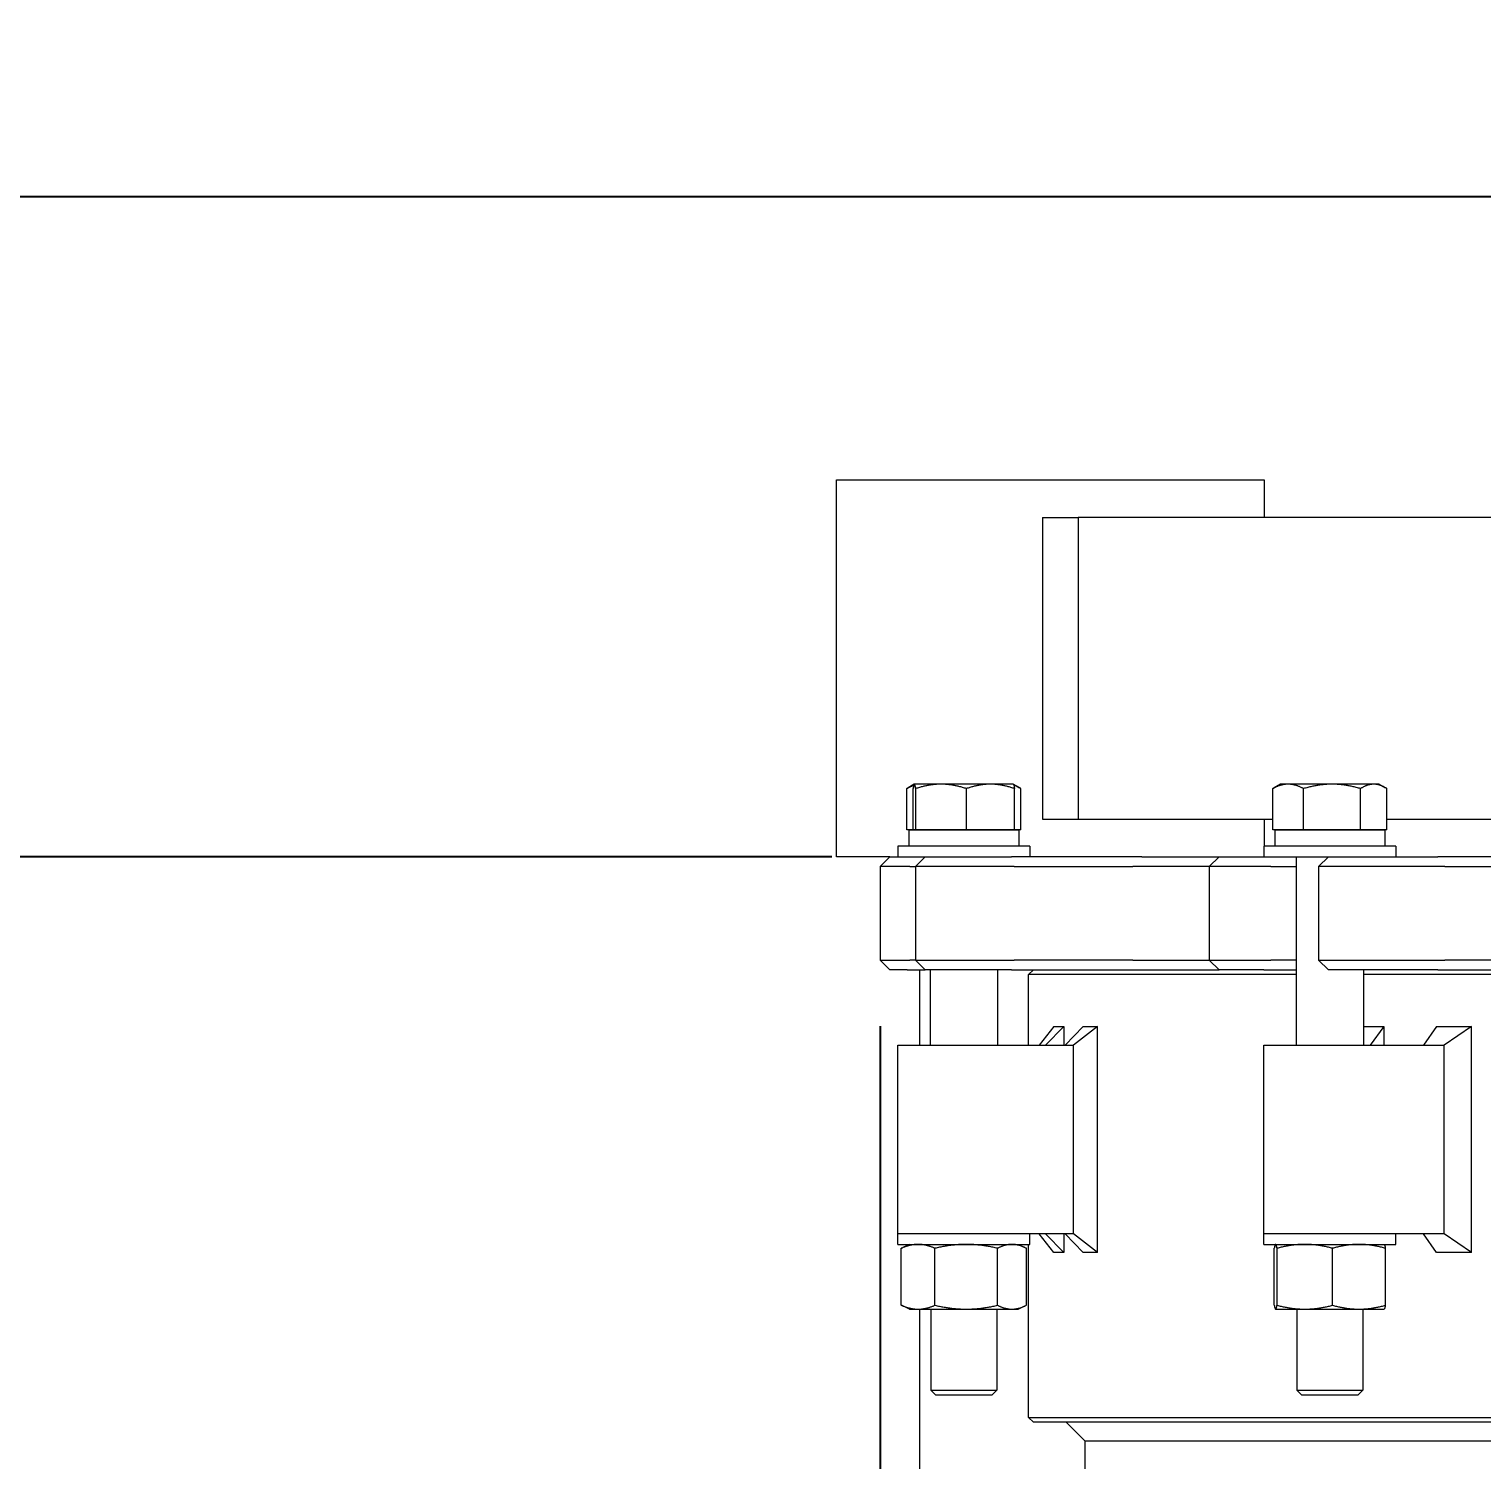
# Model space of a CAD drawing. Header units: inches. Extents: x 17 to 469, y 7 to 301.
# Drawn here: x 60.21 to 79.47, y 128.55 to 147.53 of the extents above; entities that cross this region are included whole.
import ezdxf

# ---------------------------------------------------------------- set-up
doc = ezdxf.new("R2010")
doc.units = ezdxf.units.IN
doc.header["$LTSCALE"] = 14
doc.header["$MEASUREMENT"] = 0
doc.linetypes.add('DASHED_SPACE', pattern=[0.2067, 0.1654, -0.0413])
for name, color, linetype, lineweight in [('Dimension (ANSI)', 7, 'Continuous', 25), ('Sketch Geometry (ANSI)', 7, 'Continuous', 25), ('Visible (ANSI)', 7, 'Continuous', 50)]:
    doc.layers.add(name, color=color, linetype=linetype, lineweight=lineweight)
doc.styles.add('MEMCOR Medium', font='arial.ttf')
doc.dimstyles.new('Default (ANSI)', dxfattribs={"dimscale": 14, "dimtxt": 0.15, "dimasz": 0.098425, "dimexe": 0.125, "dimexo": 0.0625, "dimgap": 0.031496, "dimtad": 0, "dimtih": 1, "dimtoh": 1, "dimdec": 4, "dimrnd": 1e-08, "dimzin": 3, "dimdsep": 46, "dimlunit": 5, "dimtxsty": 'MEMCOR Medium', "dimcen": 0.09, "dimdle": 0.393701, "dimclrd": 256, "dimclre": 256, "dimclrt": 256, "dimadec": 0, "dimazin": 1, "dimtfac": 0.8, "dimtofl": 0, "dimtmove": 0, "dimatfit": 3, "dimfxl": 1, "dimfrac": 1, "dimtolj": 1, "dimtzin": 4, "dimlwd": -1, "dimlwe": -1, "dimarcsym": 0})
doc.dimstyles.new('Default (ANSI)-01', dxfattribs={"dimscale": 14, "dimtxt": 0.15, "dimasz": 0.098425, "dimexe": 0.125, "dimexo": 0.0625, "dimgap": 0.031496, "dimtad": 0, "dimtih": 1, "dimtoh": 1, "dimdec": 4, "dimrnd": 1e-08, "dimzin": 3, "dimdsep": 46, "dimlunit": 5, "dimtxsty": 'MEMCOR Medium', "dimcen": 0.09, "dimdle": 0.393701, "dimclrd": 256, "dimclre": 256, "dimclrt": 256, "dimadec": 0, "dimazin": 1, "dimtfac": 0.8, "dimtofl": 0, "dimtmove": 0, "dimatfit": 3, "dimfxl": 1, "dimfrac": 1, "dimtolj": 1, "dimtzin": 4, "dimlwd": -1, "dimlwe": -1, "dimarcsym": 0})

# ---------------------------------------------------------------- blocks, each defined once
blk = doc.blocks.new('*D21')
at = {"layer": 'Defpoints', "color": 0, "transparency": 16777216}
for p in [(71.494, 135.184), (109.93, 135.184), (109.93, 124.515)]:
    blk.add_point(p, dxfattribs=at)
at = {"layer": 'Dimension (ANSI)', "transparency": 16777216}
for p, q in [((71.494, 134.309), (71.494, 122.765)), ((109.93, 134.309), (109.93, 122.765)), ((72.872, 124.515), (108.552, 124.515)), ((109.93, 124.515), (112.637, 124.515))]:
    blk.add_line(p, q, dxfattribs=at)
for points in [[(72.872, 124.745), (72.872, 124.285), (71.494, 124.515)], [(108.552, 124.745), (108.552, 124.285), (109.93, 124.515)]]:
    blk.add_solid(points, dxfattribs=at)
at = {"layer": 'Dimension (ANSI)', "transparency": 16777216, "char_height": 2.1, "attachment_point": 5, "style": 'MEMCOR Medium'}
for s, insert in [('\\A1; 38{\\H0.8x;\\S7#16;} in', (120.22, 126.662)), ('\\A1;[976.3 mm]', (120.22, 122.728))]:
    blk.add_mtext(s, dxfattribs=dict(at, insert=insert))
blk = doc.blocks.new('*D23')
at = {"layer": 'Defpoints', "color": 0, "transparency": 16777216}
for p in [(90.292, 145.309), (29.862, 42.081), (70.446, 42.081)]:
    blk.add_point(p, dxfattribs=at)
at = {"layer": 'Dimension (ANSI)', "transparency": 16777216}
for p, q in [((89.417, 145.309), (28.112, 145.309)), ((29.862, 143.931), (29.862, 97.625)), ((29.862, 43.459), (29.862, 89.765)), ((69.571, 42.081), (28.112, 42.081))]:
    blk.add_line(p, q, dxfattribs=at)
for points in [[(29.633, 143.931), (30.092, 143.931), (29.862, 145.309)], [(29.633, 43.459), (30.092, 43.459), (29.862, 42.081)]]:
    blk.add_solid(points, dxfattribs=at)
at = {"layer": 'Dimension (ANSI)', "transparency": 16777216, "char_height": 2.1, "attachment_point": 5, "style": 'MEMCOR Medium'}
for s, insert in [('\\A1; 103{\\H0.8x;\\S1#4;} in', (29.862, 95.838)), ('\\A1;[2622.0 mm]', (29.862, 91.908))]:
    blk.add_mtext(s, dxfattribs=dict(at, insert=insert))
blk = doc.blocks.new('*D24')
at = {"layer": 'Defpoints', "color": 0, "transparency": 16777216}
for p in [(71.728, 136.554), (44.141, 42.081), (70.446, 42.081)]:
    blk.add_point(p, dxfattribs=at)
at = {"layer": 'Dimension (ANSI)', "transparency": 16777216}
for p, q in [((70.853, 136.554), (42.391, 136.554)), ((44.141, 135.176), (44.141, 107.523)), ((44.141, 43.459), (44.141, 99.658)), ((69.571, 42.081), (42.391, 42.081))]:
    blk.add_line(p, q, dxfattribs=at)
for points in [[(43.911, 135.176), (44.37, 135.176), (44.141, 136.554)], [(43.911, 43.459), (44.37, 43.459), (44.141, 42.081)]]:
    blk.add_solid(points, dxfattribs=at)
at = {"layer": 'Dimension (ANSI)', "transparency": 16777216, "char_height": 2.1, "attachment_point": 5, "style": 'MEMCOR Medium'}
for s, insert in [('\\A1; 94{\\H0.8x;\\S1#2;} in', (44.141, 105.736)), ('\\A1;[2399.6 mm]', (44.141, 101.804))]:
    blk.add_mtext(s, dxfattribs=dict(at, insert=insert))
blk = doc.blocks.new('*D25')
at = {"layer": 'Defpoints', "color": 0, "transparency": 16777216}
for p in [(45.559, 161.309), (45.559, 145.309), (53.654, 145.309)]:
    blk.add_point(p, dxfattribs=at)
at = {"layer": 'Dimension (ANSI)', "transparency": 16777216}
for p, q in [((53.654, 159.931), (53.654, 156.591)), ((53.654, 146.687), (53.654, 150.027))]:
    blk.add_line(p, q, dxfattribs=at)
for points in [[(53.424, 159.931), (53.883, 159.931), (53.654, 161.309)], [(53.424, 146.687), (53.883, 146.687), (53.654, 145.309)]]:
    blk.add_solid(points, dxfattribs=at)
at = {"layer": 'Dimension (ANSI)', "transparency": 16777216, "insert": (53.654, 153.309), "char_height": 2.1, "attachment_point": 5, "style": 'MEMCOR Medium'}
blk.add_mtext('\\A1;\\fArial|b0|i0;16 in [406.4 mm]\\P\\fArial|b0|i0; MIN. FOR TANK HEAD REMOVAL', dxfattribs=at)

msp = doc.modelspace()

# ---------------------------------------------------------------- linework, layer by layer
at = {"layer": 'Sketch Geometry (ANSI)', "linetype": 'DASHED_SPACE', "ltscale": 1.159922}
msp.add_line((113.80726, 145.30889), (33.24927, 145.30889), dxfattribs=at)
at = {"layer": 'Visible (ANSI)', "linetype": 'Continuous', "lineweight": 18}
for p, q in [((70.91642, 141.55389), (70.94088, 141.55389)), ((70.91642, 136.55389), (70.91642, 141.55389)), ((70.94088, 141.55389), (71.69961, 141.55389)), ((71.69961, 141.55389), (72.76122, 141.55389)), ((72.76122, 141.55389), (75.91113, 141.55389)), ((75.91113, 141.55389), (76.58505, 141.55389)), ((76.58505, 141.55389), (76.58505, 141.05389)), ((73.64678, 141.05389), (74.1187, 141.05389)), ((73.64678, 141.05389), (73.64678, 137.05389)), ((82.42209, 141.05389), (74.1187, 141.05389)), ((74.1187, 141.05389), (74.1187, 137.05389)), ((71.84608, 136.91352), (71.84608, 137.45893)), ((71.94617, 137.51714), (71.86355, 137.46944)), ((71.93066, 136.91352), (71.93066, 137.45893)), ((71.94682, 137.51752), (71.94617, 137.51714)), ((71.94747, 137.51752), (71.94682, 137.51752)), ((72.30035, 137.51752), (71.94747, 137.51752)), ((71.96427, 136.91352), (71.96427, 137.45893)), ((72.95571, 137.51752), (72.30035, 137.51752)), ((72.63643, 136.91352), (72.63643, 137.45893)), ((73.25882, 137.51752), (72.95571, 137.51752)), ((73.25882, 137.51752), (73.25947, 137.51714)), ((73.25947, 137.51714), (73.3421, 137.46944)), ((73.27498, 136.91352), (73.27498, 137.45893)), ((73.35956, 136.91352), (73.35956, 137.45893)), ((76.69841, 136.91352), (76.69841, 137.45893)), ((76.79915, 137.51752), (76.71588, 137.46944)), ((76.90215, 137.51752), (76.79915, 137.51752)), ((77.48426, 137.51752), (76.90215, 137.51752)), ((77.10589, 136.91352), (77.10589, 137.45893)), ((78.03726, 137.51752), (77.48426, 137.51752)), ((77.86263, 136.91352), (77.86263, 137.45893)), ((78.11115, 137.51752), (78.03726, 137.51752)), ((78.11115, 137.51752), (78.19443, 137.46944)), ((78.21189, 136.91352), (78.21189, 137.45893)), ((73.64678, 137.05389), (74.1187, 137.05389)), ((74.1187, 137.05389), (76.69841, 137.05389)), ((76.58505, 137.05389), (76.58505, 136.69451)), ((78.21189, 137.05389), (81.99917, 137.05389)), ((71.93066, 136.91352), (71.84608, 136.91352)), ((71.87332, 136.91351), (73.33232, 136.91351)), ((71.87332, 136.91351), (71.87332, 136.69451)), ((71.94747, 136.91352), (71.93066, 136.91352)), ((71.94682, 136.91352), (71.94682, 136.91351)), ((71.96427, 136.91352), (71.94747, 136.91352)), ((72.30035, 136.91352), (71.96427, 136.91352)), ((72.63643, 136.91352), (72.30035, 136.91352)), ((72.95571, 136.91352), (72.63643, 136.91352)), ((73.27498, 136.91352), (72.95571, 136.91352)), ((73.25882, 136.91352), (73.25882, 136.91351)), ((73.35956, 136.91352), (73.27498, 136.91352)), ((73.33232, 136.91351), (73.33232, 136.69451)), ((76.90215, 136.91352), (76.69841, 136.91352)), ((76.72565, 136.91351), (78.18465, 136.91351)), ((76.72565, 136.91351), (76.72565, 136.69451)), ((76.79915, 136.91352), (76.79915, 136.91351)), ((77.10589, 136.91352), (76.90215, 136.91352)), ((77.48426, 136.91352), (77.10589, 136.91352)), ((77.86263, 136.91352), (77.48426, 136.91352)), ((78.03726, 136.91352), (77.86263, 136.91352)), ((78.21189, 136.91352), (78.03726, 136.91352)), ((78.11115, 136.91352), (78.11115, 136.91351)), ((78.18465, 136.91351), (78.18465, 136.69451)), ((73.47782, 136.69451), (71.72782, 136.69451)), ((71.72782, 136.69451), (71.72782, 136.55389)), ((73.47782, 136.69451), (73.47782, 136.55389)), ((78.33015, 136.69451), (76.58015, 136.69451)), ((76.58015, 136.69451), (76.58015, 136.55389)), ((78.33015, 136.69451), (78.33015, 136.55389)), ((70.94088, 136.55389), (70.91642, 136.55389)), ((71.62356, 136.55389), (70.94088, 136.55389)), ((71.62356, 136.55389), (71.49356, 136.42389)), ((71.51513, 136.42389), (71.49356, 136.42389)), ((71.49356, 136.42389), (71.49356, 135.18389)), ((71.57809, 136.42389), (71.51513, 136.42389)), ((71.8866, 136.42389), (71.57809, 136.42389)), ((71.62356, 136.55389), (71.64233, 136.55389)), ((71.64233, 136.55389), (71.70487, 136.55389)), ((71.70487, 136.55389), (71.72782, 136.55389)), ((71.72782, 136.55389), (72.09013, 136.55389)), ((71.8866, 136.42389), (71.96013, 136.42389)), ((72.09013, 136.55389), (71.96013, 136.42389)), ((71.97133, 136.42389), (71.96013, 136.42389)), ((71.96013, 136.42389), (71.96013, 135.18389)), ((72.06057, 136.42389), (71.97133, 136.42389)), ((73.27002, 136.42389), (72.06057, 136.42389)), ((72.09013, 136.55389), (72.0955, 136.55389)), ((72.0955, 136.55389), (72.18415, 136.55389)), ((72.18415, 136.55389), (73.23637, 136.55389)), ((74.22168, 136.55389), (73.23637, 136.55389)), ((73.27002, 136.42389), (74.25533, 136.42389)), ((74.96424, 136.55389), (74.22168, 136.55389)), ((74.25533, 136.42389), (74.84466, 136.42389)), ((75.85753, 136.42389), (74.84466, 136.42389)), ((74.96424, 136.55389), (75.98753, 136.55389)), ((75.98753, 136.55389), (75.85753, 136.42389)), ((76.11347, 136.42389), (75.85753, 136.42389)), ((75.85753, 136.42389), (75.85753, 135.18389)), ((75.98753, 136.55389), (76.2102, 136.55389)), ((76.31176, 136.42389), (76.11347, 136.42389)), ((76.2102, 136.55389), (76.40717, 136.55389)), ((76.67202, 136.42389), (76.31176, 136.42389)), ((76.40717, 136.55389), (76.5801, 136.55389)), ((76.58015, 136.55389), (76.5801, 136.55389)), ((76.58015, 136.55389), (77.43591, 136.55389)), ((76.67202, 136.42389), (77.00765, 136.42389)), ((77.00765, 136.55389), (77.00765, 134.05389)), ((77.43591, 136.55389), (77.30591, 136.42389)), ((77.38611, 136.42389), (77.30591, 136.42389)), ((77.30591, 136.42389), (77.30591, 135.18389)), ((77.60363, 136.42389), (77.38611, 136.42389)), ((77.43591, 136.55389), (77.4744, 136.55389)), ((77.4744, 136.55389), (77.69049, 136.55389)), ((78.97885, 136.42389), (77.60363, 136.42389)), ((77.69049, 136.55389), (78.88693, 136.55389)), ((79.60822, 136.55389), (78.88693, 136.55389)), ((78.97885, 136.42389), (79.70015, 136.42389)), ((71.49356, 135.18389), (71.51513, 135.18389)), ((71.62356, 135.05389), (71.49356, 135.18389)), ((71.51513, 135.18389), (71.57809, 135.18389)), ((71.57809, 135.18389), (71.8866, 135.18389)), ((71.64233, 135.05389), (71.62356, 135.05389)), ((71.70487, 135.05389), (71.64233, 135.05389)), ((71.85296, 135.05389), (71.70487, 135.05389)), ((71.85296, 135.05389), (72.09013, 135.05389)), ((71.96013, 135.18389), (71.8866, 135.18389)), ((71.96013, 135.18389), (71.97133, 135.18389)), ((72.09013, 135.05389), (71.96013, 135.18389)), ((71.97133, 135.18389), (72.06057, 135.18389)), ((72.01573, 135.05389), (72.01573, 134.05389)), ((72.06057, 135.18389), (73.27002, 135.18389)), ((72.0955, 135.05389), (72.09013, 135.05389)), ((72.18415, 135.05389), (72.0955, 135.05389)), ((72.15532, 135.05389), (72.15532, 134.05389)), ((73.23637, 135.05389), (72.18415, 135.05389)), ((73.05032, 135.05389), (73.05032, 134.05389)), ((73.23637, 135.05389), (74.22168, 135.05389)), ((74.25533, 135.18389), (73.27002, 135.18389)), ((73.52425, 135.05389), (73.46175, 134.99139)), ((74.22168, 135.05389), (74.79437, 135.05389)), ((74.84466, 135.18389), (74.25533, 135.18389)), ((74.79437, 135.05389), (75.98753, 135.05389)), ((74.84466, 135.18389), (75.85753, 135.18389)), ((75.85753, 135.18389), (76.11347, 135.18389)), ((75.98753, 135.05389), (75.85753, 135.18389)), ((76.2102, 135.05389), (75.98753, 135.05389)), ((76.11347, 135.18389), (76.31176, 135.18389)), ((76.40717, 135.05389), (76.2102, 135.05389)), ((76.31176, 135.18389), (76.67202, 135.18389)), ((76.5801, 135.05389), (76.40717, 135.05389)), ((76.5801, 135.05389), (77.00765, 135.05389)), ((77.00765, 135.18389), (76.67202, 135.18389)), ((77.30591, 135.18389), (77.38611, 135.18389)), ((77.43591, 135.05389), (77.30591, 135.18389)), ((77.38611, 135.18389), (77.60363, 135.18389)), ((77.4744, 135.05389), (77.43591, 135.05389)), ((77.69049, 135.05389), (77.4744, 135.05389)), ((77.60363, 135.18389), (78.97885, 135.18389)), ((78.88693, 135.05389), (77.69049, 135.05389)), ((77.90265, 135.05389), (77.90265, 134.05389)), ((78.88693, 135.05389), (79.60822, 135.05389)), ((79.70015, 135.18389), (78.97885, 135.18389)), ((77.00765, 134.99139), (73.46175, 134.99139)), ((73.46175, 134.05389), (73.46175, 134.99139)), ((85.41213, 134.99139), (77.90265, 134.99139)), ((73.79389, 134.30362), (73.60293, 134.05389)), ((73.92878, 134.30362), (73.68574, 134.05389)), ((73.79389, 134.30362), (73.92878, 134.30362)), ((73.92878, 134.30362), (73.92878, 134.05389)), ((74.1839, 134.30362), (73.94456, 134.05389)), ((74.3761, 134.30362), (74.05586, 134.05389)), ((74.1839, 134.30362), (74.3761, 134.30362)), ((74.3761, 131.30416), (74.3761, 134.30362)), ((77.90265, 134.30362), (78.1707, 134.30362)), ((78.1707, 134.30362), (77.98909, 134.05389)), ((78.1707, 134.30362), (78.1707, 134.05389)), ((78.86771, 134.30362), (78.69619, 134.05389)), ((78.86771, 134.30362), (79.33548, 134.30362)), ((79.33548, 134.30362), (78.97178, 134.05389)), ((79.33548, 131.30416), (79.33548, 134.30362)), ((71.72782, 134.05389), (72.82929, 134.05389)), ((71.72782, 131.55389), (71.72782, 134.05389)), ((72.82929, 134.05389), (74.05586, 134.05389)), ((74.05586, 131.55389), (74.05586, 134.05389)), ((76.58015, 134.05389), (78.07387, 134.05389)), ((76.58015, 131.55389), (76.58015, 134.05389)), ((78.07387, 134.05389), (78.97178, 134.05389)), ((78.97178, 131.55389), (78.97178, 134.05389)), ((72.82929, 131.55389), (71.72782, 131.55389)), ((72.82929, 131.55389), (71.72782, 131.55389)), ((71.72782, 131.41326), (71.72782, 131.55389)), ((71.72782, 131.41326), (73.47782, 131.41326)), ((71.88382, 131.41326), (71.79255, 131.3707)), ((74.05586, 131.55389), (72.82929, 131.55389)), ((73.32182, 131.41326), (73.41309, 131.3707)), ((73.46175, 129.11639), (73.46175, 131.41326)), ((73.47782, 131.41326), (73.47782, 131.55389)), ((73.79389, 131.30416), (73.60293, 131.55389)), ((73.92878, 131.30416), (73.68574, 131.55389)), ((73.92878, 131.55389), (73.92878, 131.30416)), ((74.1839, 131.30416), (73.94456, 131.55389)), ((74.3761, 131.30416), (74.05586, 131.55389)), ((78.07387, 131.55389), (76.58015, 131.55389)), ((78.07387, 131.55389), (76.58015, 131.55389)), ((76.58015, 131.41326), (76.58015, 131.55389)), ((76.58015, 131.41326), (78.33015, 131.41326)), ((76.73615, 131.41326), (76.73544, 131.41293)), ((78.97178, 131.55389), (78.07387, 131.55389)), ((78.17415, 131.41326), (78.17486, 131.41293)), ((78.33015, 131.41326), (78.33015, 131.55389)), ((78.86771, 131.30416), (78.69619, 131.55389)), ((79.33548, 131.30416), (78.97178, 131.55389)), ((71.77341, 130.60613), (71.77341, 131.3614)), ((72.22002, 130.60613), (72.22002, 131.3614)), ((73.04943, 130.60613), (73.04943, 131.3614)), ((73.43223, 130.60613), (73.43223, 131.3614)), ((73.92878, 131.30416), (73.79389, 131.30416)), ((74.3761, 131.30416), (74.1839, 131.30416)), ((76.71844, 130.60613), (76.71844, 131.3614)), ((76.75528, 130.60613), (76.75528, 131.3614)), ((77.49199, 130.60613), (77.49199, 131.3614)), ((78.19186, 130.60613), (78.19186, 131.3614)), ((79.33548, 131.30416), (78.86771, 131.30416)), ((71.88382, 130.55426), (71.79255, 130.59682)), ((71.88382, 130.55426), (71.99671, 130.55426)), ((71.99671, 130.55426), (72.63472, 130.55426)), ((72.01573, 130.55426), (72.01573, 125.05389)), ((72.16532, 130.55426), (72.16532, 129.47963)), ((72.63472, 130.55426), (73.24083, 130.55426)), ((73.04032, 130.55426), (73.04032, 129.47963)), ((73.24083, 130.55426), (73.32182, 130.55426)), ((73.32182, 130.55426), (73.41309, 130.59682)), ((76.73615, 130.55426), (76.73544, 130.55459)), ((76.73615, 130.55426), (76.73686, 130.55426)), ((76.73686, 130.55426), (77.12363, 130.55426)), ((77.01765, 130.55426), (77.01765, 129.47963)), ((77.12363, 130.55426), (77.84193, 130.55426)), ((77.84193, 130.55426), (78.17415, 130.55426)), ((77.89265, 130.55426), (77.89265, 129.47963)), ((78.17415, 130.55426), (78.17486, 130.55459)), ((72.16532, 129.47963), (73.04032, 129.47963)), ((72.23348, 129.41351), (72.16532, 129.47963)), ((72.97216, 129.41351), (73.04032, 129.47963)), ((77.01765, 129.47963), (77.89265, 129.47963)), ((77.08581, 129.41351), (77.01765, 129.47963)), ((77.82449, 129.41351), (77.89265, 129.47963)), ((72.97216, 129.41351), (72.23348, 129.41351)), ((77.82449, 129.41351), (77.08581, 129.41351)), ((73.46175, 129.11639), (107.96217, 129.11639)), ((73.52425, 129.05389), (73.46175, 129.11639)), ((107.89959, 129.05389), (73.52425, 129.05389)), ((74.21165, 128.80389), (73.96165, 129.05389)), ((74.21165, 122.80389), (74.21165, 128.80389)), ((107.20925, 128.80389), (74.21165, 128.80389))]:
    msp.add_line(p, q, dxfattribs=at)
for points, weights in [([(71.93827, 137.49904), (71.89439, 137.48485), (71.84608, 137.45893)], [1.01863942066, 1.01644474912, 1]), ([(71.84608, 137.45893), (71.85492, 137.46446), (71.86355, 137.46944)], [1, 1.00346535316, 1.00629791907]), ([(71.94747, 137.51752), (71.93967, 137.51752), (71.93066, 137.45893)], [1, 1.0379548493, 1]), ([(71.96427, 137.45893), (71.95527, 137.51752), (71.94747, 137.51752)], [1, 1.0379548493, 1]), ([(72.30035, 137.51752), (72.14438, 137.51752), (71.96427, 137.45893)], [1, 1.0379548493, 1]), ([(72.63643, 137.45893), (72.45633, 137.51752), (72.30035, 137.51752)], [1, 1.0379548493, 1]), ([(72.95571, 137.51752), (72.80753, 137.51752), (72.63643, 137.45893)], [1, 1.0379548493, 1]), ([(73.27498, 137.45893), (73.10388, 137.51752), (72.95571, 137.51752)], [1, 1.0379548493, 1]), ([(73.25947, 137.51714), (73.26667, 137.51299), (73.27498, 137.45893)], [1.00559007881, 1.03491660113, 1]), ([(73.35956, 137.45893), (73.31022, 137.48982), (73.26597, 137.50416)], [1, 1.01965956375, 1.01895290532]), ([(76.90215, 137.51752), (76.8076, 137.51752), (76.69841, 137.45893)], [1, 1.0379548493, 1]), ([(76.69841, 137.45893), (76.70725, 137.46446), (76.71588, 137.46944)], [1, 1.00346535316, 1.00629791907]), ([(77.10589, 137.45893), (76.99671, 137.51752), (76.90215, 137.51752)], [1, 1.0379548493, 1]), ([(77.48426, 137.51752), (77.30866, 137.51752), (77.10589, 137.45893)], [1, 1.0379548493, 1]), ([(77.86263, 137.45893), (77.65986, 137.51752), (77.48426, 137.51752)], [1, 1.0379548493, 1]), ([(78.03726, 137.51752), (77.95621, 137.51752), (77.86263, 137.45893)], [1, 1.0379548493, 1]), ([(78.21189, 137.45893), (78.1183, 137.51752), (78.03726, 137.51752)], [1, 1.0379548493, 1]), ([(71.99671, 131.41326), (71.89308, 131.41326), (71.77341, 131.3614)], [1, 1.0379548493, 1]), ([(71.77341, 131.3614), (71.7831, 131.36629), (71.79255, 131.3707)], [1, 1.00346535316, 1.00629791907]), ([(72.22002, 131.3614), (72.10035, 131.41326), (71.99671, 131.41326)], [1, 1.0379548493, 1]), ([(72.63472, 131.41326), (72.44226, 131.41326), (72.22002, 131.3614)], [1, 1.0379548493, 1]), ([(73.04943, 131.3614), (72.82719, 131.41326), (72.63472, 131.41326)], [1, 1.0379548493, 1]), ([(73.24083, 131.41326), (73.152, 131.41326), (73.04943, 131.3614)], [1, 1.0379548493, 1]), ([(73.43223, 131.3614), (73.32966, 131.41326), (73.24083, 131.41326)], [1, 1.0379548493, 1]), ([(76.73686, 131.41326), (76.72831, 131.41326), (76.71844, 131.3614)], [1, 1.0379548493, 1]), ([(76.75528, 131.3614), (76.74541, 131.41326), (76.73686, 131.41326)], [1, 1.0379548493, 1]), ([(77.12363, 131.41326), (76.95268, 131.41326), (76.75528, 131.3614)], [1, 1.0379548493, 1]), ([(77.49199, 131.3614), (77.29459, 131.41326), (77.12363, 131.41326)], [1, 1.0379548493, 1]), ([(77.84193, 131.41326), (77.67952, 131.41326), (77.49199, 131.3614)], [1, 1.0379548493, 1]), ([(78.19186, 131.3614), (78.00433, 131.41326), (77.84193, 131.41326)], [1, 1.0379548493, 1]), ([(78.17486, 131.41293), (78.18276, 131.40925), (78.19186, 131.3614)], [1.00559007881, 1.03491660113, 1]), ([(71.77341, 130.60613), (71.89308, 130.55426), (71.99671, 130.55426)], [1, 1.0379548493, 1]), ([(71.79255, 130.59682), (71.7831, 130.60123), (71.77341, 130.60613)], [1.00629791907, 1.00346535316, 1]), ([(71.99671, 130.55426), (72.10035, 130.55426), (72.22002, 130.60613)], [1, 1.0379548493, 1]), ([(72.22002, 130.60613), (72.44226, 130.55426), (72.63472, 130.55426)], [1, 1.0379548493, 1]), ([(72.63472, 130.55426), (72.82719, 130.55426), (73.04943, 130.60613)], [1, 1.0379548493, 1]), ([(73.04943, 130.60613), (73.152, 130.55426), (73.24083, 130.55426)], [1, 1.0379548493, 1]), ([(73.24083, 130.55426), (73.32966, 130.55426), (73.43223, 130.60613)], [1, 1.0379548493, 1]), ([(76.71844, 130.60613), (76.72831, 130.55426), (76.73686, 130.55426)], [1, 1.0379548493, 1]), ([(76.73686, 130.55426), (76.74541, 130.55426), (76.75528, 130.60613)], [1, 1.0379548493, 1]), ([(76.75528, 130.60613), (76.95268, 130.55426), (77.12363, 130.55426)], [1, 1.0379548493, 1]), ([(77.12363, 130.55426), (77.29459, 130.55426), (77.49199, 130.60613)], [1, 1.0379548493, 1]), ([(77.49199, 130.60613), (77.67952, 130.55426), (77.84193, 130.55426)], [1, 1.0379548493, 1]), ([(77.84193, 130.55426), (78.00433, 130.55426), (78.19186, 130.60613)], [1, 1.0379548493, 1]), ([(78.19186, 130.60613), (78.18276, 130.55828), (78.17486, 130.55459)], [1, 1.03491660113, 1.00559007881])]:
    msp.add_rational_spline(points, weights, degree=2, dxfattribs=at)

# ---------------------------------------------------------------- dimensions: what is measured, and where the dimension line sits
at = {"layer": 'Dimension (ANSI)'}
for base, p1, p2, angle, text, dimstyle, override, picture, middle in [((53.6537, 145.30889), (45.55892, 161.30889), (45.55892, 145.30889), 270, '\\fArial|b0|i0;<> in [406.4 mm]\\P\\fArial|b0|i0; MIN. FOR TANK HEAD REMOVAL', 'Default (ANSI)-01', {"dimgap": 0.031496, "dimdec": 4, "dimpost": '', "dimse1": 1, "dimse2": 1, "dimtol": 0, "dimlim": 0, "dimtp": 0, "dimtm": 0, "dimtdec": 2, "dimatfit": 1}, '*D25', (53.6537, 153.30889)), ((29.86236, 42.08089), (90.29196, 145.30889), (70.44608, 42.08089), 90, ' <> in\\X[2622.0 mm]', 'Default (ANSI)', {"dimgap": 0.031496, "dimdec": 4, "dimpost": '', "dimtol": 0, "dimlim": 0, "dimtp": 0, "dimtm": 0, "dimtdec": 2, "dimatfit": 1}, '*D23', (29.86236, 93.69489)), ((44.1405, 42.08089), (71.72782, 136.55389), (70.44608, 42.08089), 90, ' <> in\\X[2399.6 mm]', 'Default (ANSI)', {"dimgap": 0.031496, "dimdec": 4, "dimpost": '', "dimtol": 0, "dimlim": 0, "dimtp": 0, "dimtm": 0, "dimtdec": 2, "dimatfit": 1}, '*D24', (44.1405, 103.59028)), ((109.93037, 124.51509), (71.49356, 135.18389), (109.93037, 135.18389), 180, ' <> in\\X[976.3 mm]', 'Default (ANSI)', {"dimgap": 0.031496, "dimtih": 0, "dimtoh": 0, "dimdec": 4, "dimpost": '', "dimtol": 0, "dimlim": 0, "dimtp": 0, "dimtm": 0, "dimtdec": 2, "dimatfit": 2}, '*D21', (120.21999, 124.51509))]:
    dim = msp.add_linear_dim(base=base, p1=p1, p2=p2, angle=angle, text=text, dimstyle=dimstyle, override=override, dxfattribs=at)
    dim.commit()
    dim.dimension.update_dxf_attribs({"geometry": picture, "text_midpoint": middle, "dimtype": 160})

doc.saveas('drawing.dxf')
